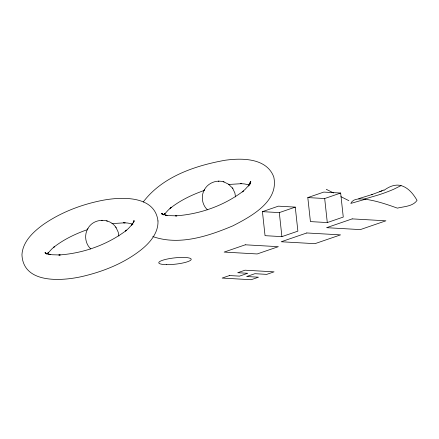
<?xml version="1.0" encoding="UTF-8"?>
<svg xmlns="http://www.w3.org/2000/svg" width="439" height="439" viewBox="0 0 439 439"><rect width="100%" height="100%" fill="white"/><g stroke="black" fill="none" stroke-linecap="round" stroke-linejoin="round"><path stroke-width="0.66" d="M133.626 222.705L133.928 220.636L133.335 222.661L134.164 220.839L131.689 225.169L132.819 223.671L128.369 228.587L125.538 231.062L126.712 230.14C107.27 244.885 83.125 253.407 58.826 254.993L60.209 254.982L52.301 254.746L48.641 254.186L50.408 254.636L45.217 252.968L46.973 253.857L44.981 252.699L46.583 253.989L45.129 252.716L45.848 253.616M250.29 184.155L250.598 181.51L250 183.535L250.828 181.713L248.353 186.043L249.489 184.545L245.039 189.461L242.207 191.931L243.382 191.009C223.934 205.754 199.794 214.276 175.496 215.867L176.873 215.856L168.966 215.615L165.311 215.061L167.072 215.505L161.881 213.842L163.637 214.731L161.645 213.568L163.248 214.863M87.553 229.191C84.085 235.534 85.468 244.04 90.774 248.957M204.217 190.06C200.749 196.403 202.132 204.914 207.444 209.826M87.871 228.615C93.216 218.304 109.327 217.431 115.726 227.144M204.536 189.483C208.091 183.036 216.24 179.716 223.297 181.746M87.454 229.367L87.965 228.439M204.124 190.241L204.634 189.313M47.385 253.951L48.301 252.535L47.209 254.022L51.648 249.116L54.474 246.652L53.328 247.591C63.49 239.513 75.365 233.855 87.564 229.581M143.213 202.028C162.304 176.67 195.015 165.657 225.163 160.246C241.955 157.93 266.621 157.886 273.76 176.939C279.204 201.561 250.768 216.597 232.84 225.855C208.179 236.209 179.167 245.895 152.756 236.539M164.049 214.819L164.971 213.409L163.879 214.891L168.318 209.99L171.139 207.521L169.992 208.465C180.155 200.382 192.035 194.729 204.234 190.455M383.988 190.356C387.714 187.629 392.027 185.318 396.741 185.126A51.561 27.602 -86 0 1 401.043 185.598C408.374 187.651 413.379 194.076 417.05 200.371C412.858 206.522 403.962 206.462 397.383 208.135C386.594 204.278 375.625 200.48 364.189 199.13C359.612 198.741 353.027 198.395 350.816 203.427L365.753 199.13M401.043 185.598L394.134 189.05A126.229 24.03 -6.5 0 1 378.347 194.982L364.189 199.13M382.073 190.756L379.845 191.689L383.884 189.955M380.783 191.3L371.635 194.68L372.684 194.34L358.663 198.653M262.429 211.647L278.397 206.16L295.271 207.115L297.883 231.144L281.909 236.632L265.041 235.672L262.429 211.647L279.303 212.608L295.271 207.115M307.81 197.577L323.784 192.084L340.653 193.045L343.265 217.069L327.291 222.562L310.422 221.602L307.81 197.577L324.684 198.532L340.653 193.045M228.62 184.479L241.79 183.661L240.265 183.645L244.194 183.897L249.626 184.918M111.956 223.61L125.12 222.792L123.595 222.771L127.529 223.028L132.957 224.049M218.902 181.164L218.331 181.181M102.232 220.296L101.661 220.307M223.901 181.922L228.467 184.161L232.396 188.018M107.423 221.108L106.463 220.828M223.133 181.697L224.088 181.976M326.276 189.308L333.607 192.995M340.938 196.683L348.879 200.683M162.765 214.435L161.793 213.59L162.512 214.484M232.796 188.594L234.876 193.006L235.551 196.957M116.126 227.726L118.206 232.138L118.887 236.083M232.297 187.881L232.895 188.737M115.633 227.007L116.231 227.868M250.323 183.65L250.054 182.476L250.214 183.595M133.659 222.776L133.39 221.607L133.549 222.721M324.684 198.532L327.291 222.562M279.303 212.608L281.909 236.632M157.98 220.949C158.512 233.021 149.71 243.036 140.809 250.054C123.869 263.318 103.423 271.494 82.609 276.389C62.64 281.026 23.146 284.357 21.95 254.68C22.751 241.532 33.326 231.814 43.302 224.532C60.994 212.267 81.55 204.448 102.605 200.327C121.29 196.771 154.824 195.245 157.98 220.949M245.302 244.803L224.137 252.079L257.177 253.956L278.348 246.68L245.302 244.803M306.795 232.961L281.201 241.757L314.95 243.672L340.538 234.876L306.795 232.961M352.177 218.885L326.589 227.682L360.331 229.602L385.925 220.806L352.177 218.885M229.454 275.555L222.123 278.074L251.146 279.725L258.478 277.201L246.647 276.532L254.894 273.695L266.725 274.37L274.057 271.845L245.039 270.199L237.708 272.718L247.75 273.288L239.502 276.126L229.454 275.555M166.666 264.629A16.309 3.166 -6.2 0 0 191.212 259.383A16.309 3.166 -6.2 0 0 167.116 259.065A16.309 3.166 -6.2 0 0 166.666 264.629"/></g></svg>
